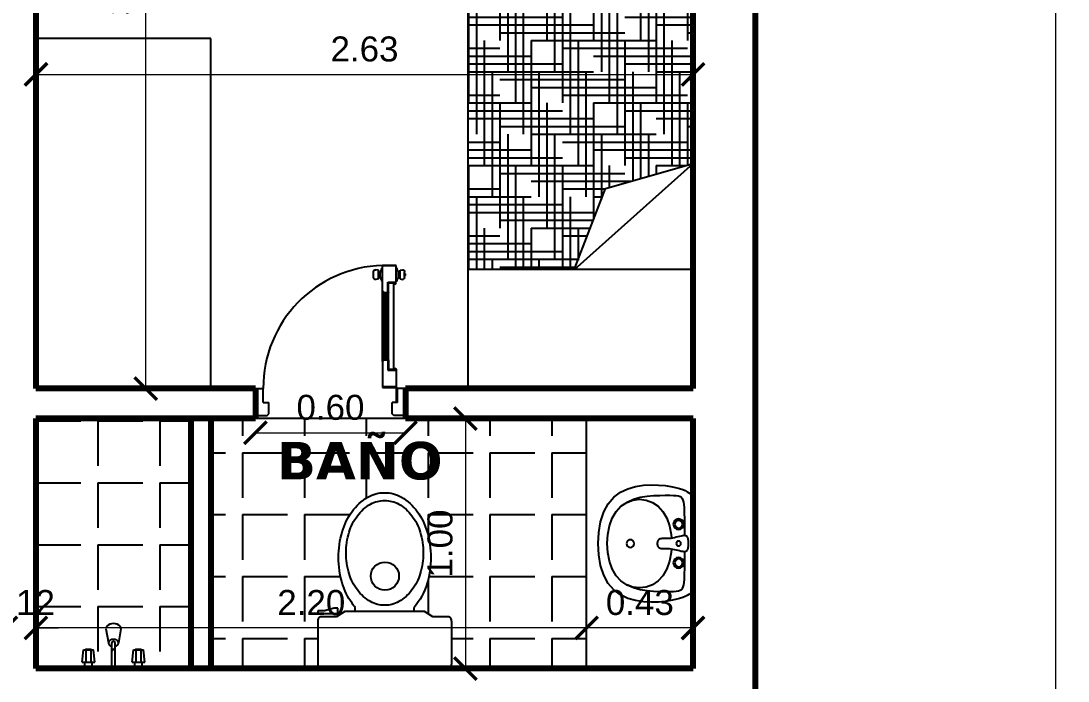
# Model space of a CAD drawing. Header units: inches. Extents: x 20.7 to 104.8, y 84.5 to 143.9.
# Drawn here: x 33.21 to 37.397, y 114.438 to 117.078 of the extents above; entities that cross this region are included whole.
import ezdxf

# ---------------------------------------------------------------- set-up
doc = ezdxf.new("R2010")
doc.units = ezdxf.units.IN
doc.header["$MEASUREMENT"] = 0
doc.linetypes.add('0', pattern=[0])
doc.linetypes.add('CONTINUA', pattern=[0])
for name, color, linetype in [('Auto', 6, 'Continuous'), ('Baño', 2, 'Continuous'), ('Cotas', 60, 'Continuous'), ('Mobiliario', 2, 'Continuous'), ('Puertas', 1, 'Continuous'), ('Texto', 98, 'Continuous'), ('Textura piso', 8, 'Continuous')]:
    doc.layers.add(name, color=color, linetype=linetype)
doc.layers.add('Paredes', color=5, linetype='Continuous', lineweight=80)
doc.styles.get("Standard").update_dxf_attribs({"font": 'arial.ttf'})
doc.dimstyles.new('Cotas', dxfattribs={"dimtxt": 0.1, "dimasz": 0.09, "dimexe": 0.2, "dimexo": 0.4, "dimgap": 0.05, "dimtad": 1, "dimzin": 0, "dimdsep": 46, "dimtxsty": 'Standard', "dimblk": 'ARCHTICK', "dimcen": 0.09, "dimse1": 1, "dimse2": 1, "dimclrd": 60, "dimclre": 256, "dimadec": 0, "dimazin": 0, "dimtfac": 1, "dimtix": 1, "dimtofl": 0, "dimtmove": 1, "dimatfit": 3, "dimfxl": 0, "dimtolj": 1, "dimtzin": 0, "dimlwd": 9, "dimarcsym": 0})

# ---------------------------------------------------------------- blocks, each defined once
blk = doc.blocks.new('puerta')
at = {"layer": 'Puertas'}
for p, q in [((146.9906, 39.0568), (146.9906, 38.9488)), ((146.9906, 39.0568), (147.0378, 39.0568)), ((146.9906, 39.0568), (146.9906, 38.9488)), ((146.9906, 39.0568), (147.0378, 39.0568)), ((147.0378, 39.0568), (147.0446, 39.05)), ((147.0378, 39.0568), (147.0446, 39.05)), ((147.0446, 39.05), (147.0446, 39.005)), ((147.0446, 39.05), (147.0446, 39.005)), ((147.5435, 39.0568), (147.5366, 39.05)), ((147.5435, 39.0568), (147.5366, 39.05)), ((147.5366, 39.05), (147.5366, 39.005)), ((147.5366, 39.05), (147.5366, 39.005)), ((147.5906, 39.0568), (147.5435, 39.0568)), ((147.5906, 39.0568), (147.5435, 39.0568)), ((147.5906, 39.0568), (147.5906, 38.9488)), ((147.5906, 39.0568), (147.5906, 38.9488)), ((147.022, 39.005), (147.022, 38.9488)), ((147.022, 39.005), (147.0446, 39.005)), ((147.022, 39.005), (147.022, 38.9488)), ((147.022, 39.005), (147.0446, 39.005)), ((147.0241, 39.0028), (147.0241, 38.9488)), ((147.0263, 39.0028), (147.0241, 39.0028)), ((147.0241, 39.0028), (147.0241, 38.9488)), ((147.0263, 39.0028), (147.0241, 39.0028)), ((147.0263, 39.0028), (147.0263, 38.9488)), ((147.0263, 39.0028), (147.0263, 38.9488)), ((147.5593, 39.005), (147.5366, 39.005)), ((147.5593, 39.005), (147.5366, 39.005)), ((147.5593, 39.005), (147.5593, 38.9488)), ((147.5593, 39.005), (147.5593, 38.9488)), ((146.9906, 38.9488), (147.022, 38.9488)), ((146.9906, 38.9488), (147.022, 38.9488)), ((147.0241, 38.9488), (147.0263, 38.9488)), ((147.0241, 38.9488), (147.0263, 38.9488)), ((147.0284, 38.9467), (147.0284, 38.9445)), ((147.0284, 38.9467), (147.0824, 38.9467)), ((147.0284, 38.9467), (147.0284, 38.9445)), ((147.0284, 38.9467), (147.0824, 38.9467)), ((147.0824, 38.9445), (147.0824, 38.9467)), ((147.0824, 38.9445), (147.0824, 38.9467)), ((147.5906, 38.9488), (147.5593, 38.9488)), ((147.5906, 38.9488), (147.5593, 38.9488)), ((147.0824, 38.9445), (147.0284, 38.9445)), ((147.0824, 38.9445), (147.0284, 38.9445)), ((147.0284, 38.8755), (147.0284, 38.9424)), ((147.0824, 38.9424), (147.0284, 38.9424)), ((147.0284, 38.9424), (147.0824, 38.9424)), ((147.0284, 38.8755), (147.0284, 38.9424)), ((147.0824, 38.9424), (147.0284, 38.9424)), ((147.0284, 38.9424), (147.0824, 38.9424)), ((147.0824, 38.8412), (147.0824, 38.9424)), ((147.0824, 38.8412), (147.0824, 38.9424)), ((147.0612, 38.8755), (147.0284, 38.8755)), ((147.0612, 38.8755), (147.0284, 38.8755)), ((147.0353, 38.8733), (147.0284, 38.8733)), ((147.0353, 38.8733), (147.0284, 38.8733)), ((147.0353, 38.8665), (147.0353, 38.8733)), ((147.0353, 38.8665), (147.0353, 38.8733)), ((147.0375, 38.8733), (147.0375, 38.5258)), ((147.0375, 38.8733), (147.0375, 38.5258)), ((147.0375, 38.8733), (147.0591, 38.8733)), ((147.0591, 38.8733), (147.0375, 38.8733)), ((147.0375, 38.8733), (147.0375, 38.5258)), ((147.0375, 38.8733), (147.0375, 38.5258)), ((147.0375, 38.8733), (147.0591, 38.8733)), ((147.0591, 38.8733), (147.0375, 38.8733)), ((147.0591, 38.8755), (147.0591, 38.5666)), ((147.0591, 38.8755), (147.0591, 38.5666)), ((147.0591, 38.8755), (147.0591, 38.5666)), ((147.0591, 38.8755), (147.0591, 38.5666)), ((147.0591, 38.8344), (147.0591, 38.8733)), ((147.0591, 38.8344), (147.0591, 38.8733)), ((147.0612, 38.8344), (147.0612, 38.8755)), ((147.0612, 38.8344), (147.0612, 38.8755)), ((147.0591, 38.8344), (147.0582, 38.8335)), ((147.0591, 38.8344), (147.0582, 38.8335)), ((147.0591, 38.8326), (147.0582, 38.8335)), ((147.0591, 38.8326), (147.0582, 38.8335)), ((147.0756, 38.8344), (147.0612, 38.8344)), ((147.0756, 38.8344), (147.0612, 38.8344)), ((147.0661, 38.8344), (147.0661, 38.5648)), ((147.0661, 38.8344), (147.0661, 38.5648)), ((147.0724, 38.8344), (147.0724, 38.5648)), ((147.0724, 38.8344), (147.0724, 38.5648)), ((147.0756, 38.8344), (147.0824, 38.8412)), ((147.0756, 38.8344), (147.0824, 38.8412)), ((147.0788, 38.8376), (147.0788, 38.5616)), ((147.0788, 38.8376), (147.0788, 38.5616)), ((147.0807, 38.8394), (147.0807, 38.5598)), ((147.0807, 38.8394), (147.0807, 38.5598)), ((147.0824, 38.8412), (147.0824, 38.558)), ((147.0824, 38.7957), (147.0824, 38.558)), ((147.0353, 38.5327), (147.0353, 38.5258)), ((147.0353, 38.5327), (147.0353, 38.5258)), ((147.0591, 38.5666), (147.0582, 38.5657)), ((147.0591, 38.5666), (147.0582, 38.5657)), ((147.0591, 38.5648), (147.0582, 38.5657)), ((147.0591, 38.5648), (147.0582, 38.5657)), ((147.0591, 38.5648), (147.0591, 38.5258)), ((147.0591, 38.5648), (147.0591, 38.5258)), ((147.0612, 38.5648), (147.0612, 38.5237)), ((147.0756, 38.5648), (147.0612, 38.5648)), ((147.0612, 38.5648), (147.0612, 38.5237)), ((147.0756, 38.5648), (147.0612, 38.5648)), ((147.0756, 38.5648), (147.0824, 38.558)), ((147.0756, 38.5648), (147.0824, 38.558)), ((147.0824, 38.558), (147.0824, 38.4568)), ((147.0824, 38.558), (147.0824, 38.4568)), ((146.9941, 38.4971), (146.9912, 38.4971)), ((146.9912, 38.4971), (146.9912, 38.4897)), ((146.9941, 38.4971), (146.9912, 38.4971)), ((146.9912, 38.4971), (146.9912, 38.4897)), ((146.9912, 38.4897), (146.9941, 38.4897)), ((146.9912, 38.4897), (146.9941, 38.4897)), ((146.9941, 38.5048), (146.9941, 38.482)), ((146.9941, 38.5048), (146.9941, 38.482)), ((146.9941, 38.4897), (146.9941, 38.4971)), ((146.9941, 38.4897), (146.9941, 38.4971)), ((147.0122, 38.5107), (147.0029, 38.513)), ((147.0122, 38.5107), (147.0029, 38.513)), ((147.0122, 38.5107), (147.0122, 38.4762)), ((147.0122, 38.5107), (147.0122, 38.4762)), ((147.0122, 38.5036), (147.0183, 38.5036)), ((147.0122, 38.5036), (147.0183, 38.5036)), ((147.0183, 38.5036), (147.0183, 38.4833)), ((147.0183, 38.5036), (147.0183, 38.4833)), ((147.0241, 38.5198), (147.0284, 38.5198)), ((147.0241, 38.5198), (147.0284, 38.5198)), ((147.0353, 38.5258), (147.0284, 38.5258)), ((147.0353, 38.5258), (147.0284, 38.5258)), ((147.0612, 38.5237), (147.0284, 38.5237)), ((147.0284, 38.5237), (147.0284, 38.4568)), ((147.0612, 38.5237), (147.0284, 38.5237)), ((147.0284, 38.5237), (147.0284, 38.4568)), ((147.0375, 38.5258), (147.0591, 38.5258)), ((147.0591, 38.5258), (147.0375, 38.5258)), ((147.0375, 38.5258), (147.0591, 38.5258)), ((147.0591, 38.5258), (147.0375, 38.5258)), ((147.0868, 38.5198), (147.0824, 38.5198)), ((147.0868, 38.5198), (147.0824, 38.5198)), ((147.0986, 38.5036), (147.0926, 38.5036)), ((147.0926, 38.5036), (147.0926, 38.4833)), ((147.0986, 38.5036), (147.0926, 38.5036)), ((147.0926, 38.5036), (147.0926, 38.4833)), ((147.0986, 38.5107), (147.1098, 38.513)), ((147.0986, 38.5107), (147.1098, 38.513)), ((147.0986, 38.5107), (147.0986, 38.4762)), ((147.0986, 38.5107), (147.0986, 38.4762)), ((147.1186, 38.5048), (147.1186, 38.482)), ((147.1186, 38.5048), (147.1186, 38.482)), ((147.0122, 38.4762), (147.0029, 38.4739)), ((147.0122, 38.4762), (147.0029, 38.4739)), ((147.0122, 38.4833), (147.0183, 38.4833)), ((147.0122, 38.4833), (147.0183, 38.4833)), ((147.0241, 38.4671), (147.0284, 38.4671)), ((147.0241, 38.4671), (147.0284, 38.4671)), ((147.0824, 38.4568), (147.0284, 38.4568)), ((147.0284, 38.4568), (147.0824, 38.4568)), ((147.0824, 38.4568), (147.0284, 38.4568)), ((147.0284, 38.4568), (147.0824, 38.4568)), ((147.0868, 38.4671), (147.0824, 38.4671)), ((147.0868, 38.4671), (147.0824, 38.4671)), ((147.0986, 38.4833), (147.0926, 38.4833)), ((147.0986, 38.4833), (147.0926, 38.4833)), ((147.0986, 38.4762), (147.1098, 38.4739)), ((147.0986, 38.4762), (147.1098, 38.4739))]:
    blk.add_line(p, q, dxfattribs=at)
blk.add_arc((147.0698, 38.9462), 0.4895, 271.4804, 0.3077, dxfattribs=at)
at = {"layer": 'Puertas', "extrusion": (0, 0, -1)}
for centre, major_axis, start_param, end_param in [((147.0263, 38.9467), (0.00153, 0.00153), -1.570796, 4.712389), ((147.0263, 38.9467), (0.00153, 0.00153), -1.570796, 4.712389), ((147.0353, 38.8733), (0.00485, 0.00485), 2.356194, 3.926991), ((147.0353, 38.8733), (0.00485, 0.00485), 2.356194, 3.926991), ((147.0353, 38.5258), (-0.00485, 0.00485), 5.497787, 7.068583), ((147.0353, 38.5258), (-0.00485, 0.00485), 5.497787, 7.068583), ((147.0023, 38.5048), (0.00575, 0.00575), 3.926991, 5.579394), ((147.0023, 38.5048), (0.00575, 0.00575), 3.926991, 5.579394), ((146.9984, 38.5198), (-0.0182, 0.0182), 2.357943, 3.03977), ((146.9984, 38.5198), (-0.0182, 0.0182), 2.357943, 3.03977), ((147.1125, 38.5198), (-0.0182, 0.0182), 4.814212, 5.496038), ((147.1125, 38.5198), (-0.0182, 0.0182), 4.814212, 5.496038), ((147.1105, 38.5048), (-0.00575, 0.00575), 0.703791, 2.356194), ((147.1105, 38.5048), (-0.00575, 0.00575), 0.703791, 2.356194), ((147.0023, 38.482), (-0.00575, 0.00575), 3.845384, 5.497787), ((147.0023, 38.482), (-0.00575, 0.00575), 3.845384, 5.497787), ((146.9984, 38.4671), (-0.0182, 0.0182), 1.672619, 2.354446), ((146.9984, 38.4671), (-0.0182, 0.0182), 1.672619, 2.354446), ((147.1125, 38.4671), (-0.0182, 0.0182), 5.499536, 6.181362), ((147.1125, 38.4671), (-0.0182, 0.0182), 5.499536, 6.181362), ((147.1105, 38.482), (-0.00575, 0.00575), 2.356194, 4.008598), ((147.1105, 38.482), (-0.00575, 0.00575), 2.356194, 4.008598)]:
    blk.add_ellipse(centre, major_axis=major_axis, ratio=1, start_param=start_param, end_param=end_param, dxfattribs=at)
blk = doc.blocks.new('Baño')
at = {"layer": 'Baño'}
for p, q in [((148.2421, 39.8916), (148.2421, 39.8314)), ((148.2599, 39.9049), (148.431, 39.9049)), ((148.4488, 39.3849), (148.4488, 39.8916)), ((148.2421, 39.8314), (148.2206, 39.7975)), ((148.2206, 39.7975), (148.2206, 39.479)), ((148.2206, 39.7559, 0.32), (148.2047, 39.7559, 0.32)), ((148.2206, 39.5206, 0.32), (148.2042, 39.5206, 0.32)), ((148.2076, 39.4505, 0.62), (148.2076, 39.4362, 0.62)), ((148.2287, 39.4505, 0.62), (148.2076, 39.4505, 0.62)), ((148.2206, 39.479), (148.2421, 39.445)), ((148.2287, 39.3705, 0.62), (148.2287, 39.4505, 0.62)), ((148.2076, 39.4362, 0.62), (148.2178, 39.397, 0.62)), ((148.2421, 39.445), (148.2421, 39.3849)), ((148.2178, 39.397, 0.62), (148.2178, 39.3705, 0.62)), ((148.2178, 39.3705, 0.62), (148.2287, 39.3705, 0.62)), ((148.2599, 39.3715), (148.431, 39.3715))]:
    blk.add_line(p, q, dxfattribs=at)
for points in [[(147.7454, 39.6382, -0.132415), (147.7635, 39.7054, -0.106686), (147.8213, 39.7688, -0.083213), (147.9019, 39.8081, -0.071868), (148.0046, 39.8229, -0.071868), (148.1072, 39.8081, -0.102933), (148.2047, 39.7559, -0.106686)], [(148.2042, 39.5206, -0.025691), (148.1879, 39.5076, -0.083213), (148.1072, 39.4684, -0.071868), (148.0046, 39.4535, -0.071868), (147.9019, 39.4684, -0.083213), (147.8213, 39.5076, -0.106686), (147.7635, 39.5711, -0.132415), (147.7454, 39.6382, -0.132415)]]:
    blk.add_lwpolyline(points, format="xyb", dxfattribs=at)
blk.add_lwpolyline([(147.9861, 39.7928, -0.074259), (148.0689, 39.7804, -0.084949), (148.1343, 39.7475, -0.106298), (148.1809, 39.6948, -0.128632), (148.1957, 39.6382, -0.128632), (148.1809, 39.5817, -0.106298), (148.1343, 39.529, -0.084949), (148.0689, 39.496, -0.074259), (147.9861, 39.4837, -0.074259), (147.9034, 39.496, -0.084949), (147.838, 39.529, -0.106298), (147.7914, 39.5817, -0.128632), (147.7766, 39.6382, -0.128632), (147.7914, 39.6948, -0.106298), (147.838, 39.7475, -0.084949), (147.9034, 39.7804, -0.074259)], format="xyb", close=True, dxfattribs=at)
blk.add_circle((148.0791, 39.6393), 0.0562, dxfattribs=at)
for centre, start, end in [((148.2553, 39.8925), 69.6901, 184.0497), ((148.4356, 39.8925), 355.9503, 110.3099), ((148.2553, 39.3839), 175.9503, 290.3099), ((148.4356, 39.3839), 249.6901, 4.0497)]:
    blk.add_arc(centre, 0.0132, start, end, dxfattribs=at)
blk = doc.blocks.new('lavacaras')
at = {"layer": 'Baño', "linetype": '0'}
for p, q in [((152.2068, 38.1192), (152.1637, 38.0962)), ((152.2573, 38.1356), (152.2068, 38.1192)), ((152.3126, 38.1454), (152.2573, 38.1356)), ((152.3703, 38.1487), (152.3126, 38.1454)), ((152.428, 38.1454), (152.3703, 38.1487)), ((152.4833, 38.1356), (152.428, 38.1454)), ((152.5338, 38.1192), (152.4833, 38.1356)), ((152.577, 38.0962), (152.5338, 38.1192)), ((152.1296, 38.0669), (152.1041, 38.0325)), ((152.1637, 38.0962), (152.1296, 38.0669)), ((152.2037, 38.0546), (152.1761, 38.0288)), ((152.2037, 38.0554), (152.1763, 38.03)), ((152.2385, 38.0753), (152.2037, 38.0554)), ((152.2385, 38.0748), (152.2037, 38.0546)), ((152.2792, 38.0896), (152.2385, 38.0753)), ((152.2792, 38.0892), (152.2385, 38.0748)), ((152.3238, 38.0982), (152.2792, 38.0896)), ((152.3238, 38.0979), (152.2792, 38.0892)), ((152.3703, 38.101), (152.3238, 38.0982)), ((152.3703, 38.1008), (152.3238, 38.0979)), ((152.4169, 38.0982), (152.3703, 38.101)), ((152.4169, 38.0979), (152.3703, 38.1008)), ((152.4615, 38.0896), (152.4169, 38.0982)), ((152.4615, 38.0892), (152.4169, 38.0979)), ((152.5022, 38.0753), (152.4615, 38.0896)), ((152.5022, 38.0748), (152.4615, 38.0892)), ((152.537, 38.0554), (152.5022, 38.0753)), ((152.537, 38.0546), (152.5022, 38.0748)), ((152.5643, 38.03), (152.537, 38.0554)), ((152.5645, 38.0288), (152.537, 38.0546)), ((152.6111, 38.0669), (152.577, 38.0962)), ((152.6366, 38.0325), (152.6111, 38.0669)), ((152.0861, 37.9945), (152.0745, 37.9543)), ((152.1041, 38.0325), (152.0861, 37.9945)), ((152.1555, 37.9985), (152.1407, 37.9653)), ((152.1568, 38.0003), (152.1451, 37.9677)), ((152.1761, 38.0288), (152.1555, 37.9985)), ((152.1763, 38.03), (152.1568, 38.0003)), ((152.5839, 38.0003), (152.5643, 38.03)), ((152.5852, 37.9985), (152.5645, 38.0288)), ((152.5956, 37.9677), (152.5839, 38.0003)), ((152.6, 37.9653), (152.5852, 37.9985)), ((152.6546, 37.9945), (152.6366, 38.0325)), ((152.6662, 37.9543), (152.6546, 37.9945)), ((152.0745, 37.9543), (152.0682, 37.9135)), ((152.1407, 37.9653), (152.1307, 37.9303)), ((152.1451, 37.9677), (152.1412, 37.9337)), ((152.5995, 37.9337), (152.5956, 37.9677)), ((152.6099, 37.9303), (152.6, 37.9653)), ((152.6724, 37.9135), (152.6662, 37.9543)), ((152.0682, 37.9135), (152.0662, 37.8733)), ((152.1247, 37.8949), (152.1216, 37.8606)), ((152.1307, 37.9303), (152.1247, 37.8949)), ((152.1412, 37.9337), (152.1451, 37.8997)), ((152.1451, 37.8997), (152.1568, 37.8672)), ((152.5839, 37.8672), (152.5956, 37.8997)), ((152.5956, 37.8997), (152.5995, 37.9337)), ((152.6159, 37.8949), (152.6099, 37.9303)), ((152.619, 37.8606), (152.6159, 37.8949)), ((152.6745, 37.8733), (152.6724, 37.9135)), ((152.0662, 37.8733), (152.0672, 37.8354)), ((152.0672, 37.8354), (152.0703, 37.8012)), ((152.1216, 37.8606), (152.1205, 37.8286)), ((152.1568, 37.8672), (152.1763, 37.8375)), ((152.1763, 37.8375), (152.2037, 37.8121)), ((152.3462, 37.8262), (152.3477, 37.8302)), ((152.3477, 37.8302), (152.3499, 37.8336)), ((152.3499, 37.8336), (152.3525, 37.8364)), ((152.3525, 37.8364), (152.3556, 37.8385)), ((152.3556, 37.8385), (152.359, 37.8401)), ((152.359, 37.8401), (152.3626, 37.8412)), ((152.3626, 37.8412), (152.3664, 37.8418)), ((152.3664, 37.8418), (152.3703, 37.8421)), ((152.3703, 37.8421), (152.3742, 37.8418)), ((152.3742, 37.8418), (152.378, 37.8412)), ((152.378, 37.8412), (152.3817, 37.8401)), ((152.3817, 37.8401), (152.3851, 37.8385)), ((152.3851, 37.8385), (152.3881, 37.8364)), ((152.3881, 37.8364), (152.3908, 37.8336)), ((152.3908, 37.8336), (152.3929, 37.8302)), ((152.3929, 37.8302), (152.3945, 37.8262)), ((152.537, 37.8121), (152.5643, 37.8375)), ((152.5643, 37.8375), (152.5839, 37.8672)), ((152.6202, 37.8286), (152.619, 37.8606)), ((152.6703, 37.8012), (152.6734, 37.8354)), ((152.6734, 37.8354), (152.6745, 37.8733)), ((152.0703, 37.8012), (152.0745, 37.7718)), ((152.1205, 37.8286), (152.1203, 37.8004)), ((152.1203, 37.8004), (152.1204, 37.7769)), ((152.1204, 37.7769), (152.1207, 37.7579)), ((152.2037, 37.8121), (152.2385, 37.7921)), ((152.2385, 37.7921), (152.2792, 37.7778)), ((152.2792, 37.7778), (152.3238, 37.7693)), ((152.3434, 37.7716), (152.3443, 37.7803)), ((152.3443, 37.7803), (152.3447, 37.7885)), ((152.3447, 37.8101), (152.3448, 37.8161)), ((152.3447, 37.8035), (152.3447, 37.8101)), ((152.3448, 37.7963), (152.3447, 37.8035)), ((152.3447, 37.7885), (152.3448, 37.7963)), ((152.3448, 37.8161), (152.3452, 37.8215)), ((152.3452, 37.8215), (152.3462, 37.8262)), ((152.3945, 37.8262), (152.3954, 37.8215)), ((152.3954, 37.8215), (152.3959, 37.8161)), ((152.3959, 37.8035), (152.3958, 37.7963)), ((152.3958, 37.7963), (152.3959, 37.7885)), ((152.3959, 37.8161), (152.396, 37.8101)), ((152.396, 37.8101), (152.3959, 37.8035)), ((152.3959, 37.7885), (152.3963, 37.7803)), ((152.3963, 37.7803), (152.3972, 37.7716)), ((152.4169, 37.7693), (152.4615, 37.7778)), ((152.4615, 37.7778), (152.5022, 37.7921)), ((152.5022, 37.7921), (152.537, 37.8121)), ((152.6199, 37.7579), (152.6203, 37.7769)), ((152.6203, 37.8004), (152.6202, 37.8286)), ((152.6203, 37.7769), (152.6203, 37.8004)), ((152.6661, 37.7718), (152.6703, 37.8012)), ((152.0745, 37.7718), (152.0794, 37.7472)), ((152.0794, 37.7472), (152.0848, 37.7267)), ((152.0848, 37.7267), (152.0904, 37.71)), ((152.1207, 37.7579), (152.1216, 37.743)), ((152.1216, 37.743), (152.1234, 37.7314)), ((152.1234, 37.7314), (152.1264, 37.7228)), ((152.1264, 37.7228), (152.1309, 37.7165)), ((152.3238, 37.7693), (152.3429, 37.7681)), ((152.3316, 37.7175), (152.3334, 37.7258)), ((152.3334, 37.7258), (152.3356, 37.7347)), ((152.3356, 37.7347), (152.3379, 37.7439)), ((152.3379, 37.7439), (152.3401, 37.7532)), ((152.3401, 37.7532), (152.342, 37.7625)), ((152.342, 37.7625), (152.3434, 37.7716)), ((152.3972, 37.7716), (152.3987, 37.7625)), ((152.3978, 37.7681), (152.4169, 37.7693)), ((152.3987, 37.7625), (152.4006, 37.7532)), ((152.4006, 37.7532), (152.4028, 37.7439)), ((152.4028, 37.7439), (152.405, 37.7347)), ((152.405, 37.7347), (152.4072, 37.7258)), ((152.4072, 37.7258), (152.4091, 37.7175)), ((152.6098, 37.7165), (152.6142, 37.7228)), ((152.6142, 37.7228), (152.6172, 37.7314)), ((152.6172, 37.7314), (152.619, 37.743)), ((152.619, 37.743), (152.6199, 37.7579)), ((152.6502, 37.71), (152.6559, 37.7267)), ((152.6559, 37.7267), (152.6612, 37.7472)), ((152.6612, 37.7472), (152.6661, 37.7718)), ((152.0904, 37.71), (152.0961, 37.6965)), ((152.0961, 37.6965), (152.1016, 37.6859)), ((152.1016, 37.6859), (152.1067, 37.6776)), ((152.1067, 37.6776), (152.1112, 37.6712)), ((152.1112, 37.6712), (152.1148, 37.6663)), ((152.1309, 37.7165), (152.1371, 37.712)), ((152.1371, 37.712), (152.1453, 37.7087)), ((152.1453, 37.7087), (152.1558, 37.7062)), ((152.1558, 37.7062), (152.1685, 37.7044)), ((152.1685, 37.7044), (152.1831, 37.703)), ((152.1831, 37.703), (152.1995, 37.7022)), ((152.1995, 37.7022), (152.2174, 37.7016)), ((152.2174, 37.7016), (152.2367, 37.7013)), ((152.2367, 37.7013), (152.2572, 37.7012)), ((152.2572, 37.7012), (152.2787, 37.7012)), ((152.2787, 37.7012), (152.3009, 37.7012)), ((152.3009, 37.7012), (152.3237, 37.7012)), ((152.3237, 37.7012), (152.3295, 37.7012)), ((152.3295, 37.7033), (152.3302, 37.7099)), ((152.3296, 37.6978), (152.3295, 37.7033)), ((152.3305, 37.6932), (152.3296, 37.6978)), ((152.3302, 37.7099), (152.3316, 37.7175)), ((152.3322, 37.6896), (152.3305, 37.6932)), ((152.3345, 37.6867), (152.3322, 37.6896)), ((152.3374, 37.6846), (152.3345, 37.6867)), ((152.341, 37.6829), (152.3374, 37.6846)), ((152.345, 37.6817), (152.341, 37.6829)), ((152.3495, 37.6808), (152.345, 37.6817)), ((152.3544, 37.6801), (152.3495, 37.6808)), ((152.3595, 37.6796), (152.3544, 37.6801)), ((152.3649, 37.6793), (152.3595, 37.6796)), ((152.3703, 37.6792), (152.3649, 37.6793)), ((152.3758, 37.6793), (152.3703, 37.6792)), ((152.3811, 37.6796), (152.3758, 37.6793)), ((152.3863, 37.6801), (152.3811, 37.6796)), ((152.3912, 37.6808), (152.3863, 37.6801)), ((152.3956, 37.6817), (152.3912, 37.6808)), ((152.3997, 37.6829), (152.3956, 37.6817)), ((152.4032, 37.6846), (152.3997, 37.6829)), ((152.4062, 37.6867), (152.4032, 37.6846)), ((152.4085, 37.6896), (152.4062, 37.6867)), ((152.4101, 37.6932), (152.4085, 37.6896)), ((152.4091, 37.7175), (152.4104, 37.7099)), ((152.411, 37.6978), (152.4101, 37.6932)), ((152.4104, 37.7099), (152.4112, 37.7033)), ((152.4112, 37.7033), (152.411, 37.6978)), ((152.4111, 37.7012), (152.4169, 37.7012)), ((152.4169, 37.7012), (152.4398, 37.7012)), ((152.4398, 37.7012), (152.462, 37.7012)), ((152.462, 37.7012), (152.4834, 37.7012)), ((152.4834, 37.7012), (152.5039, 37.7013)), ((152.5039, 37.7013), (152.5232, 37.7016)), ((152.5232, 37.7016), (152.5412, 37.7022)), ((152.5412, 37.7022), (152.5575, 37.703)), ((152.5575, 37.703), (152.5721, 37.7044)), ((152.5721, 37.7044), (152.5848, 37.7062)), ((152.5848, 37.7062), (152.5953, 37.7087)), ((152.5953, 37.7087), (152.6036, 37.712)), ((152.6036, 37.712), (152.6098, 37.7165)), ((152.6258, 37.6663), (152.6295, 37.6712)), ((152.6295, 37.6712), (152.6339, 37.6776)), ((152.6339, 37.6776), (152.639, 37.6859)), ((152.639, 37.6859), (152.6445, 37.6965)), ((152.6445, 37.6965), (152.6502, 37.71)), ((152.1148, 37.6663), (152.1181, 37.6625)), ((152.1181, 37.6625), (152.1212, 37.6599)), ((152.1212, 37.6599), (152.1246, 37.6581)), ((152.1246, 37.6581), (152.1287, 37.657)), ((152.1287, 37.657), (152.1338, 37.6565)), ((152.1303, 37.6562), (152.6103, 37.6562)), ((152.1338, 37.6565), (152.1403, 37.6562)), ((152.1403, 37.6562), (152.1487, 37.6562)), ((152.1487, 37.6562), (152.1591, 37.6562)), ((152.1591, 37.6562), (152.1716, 37.6562)), ((152.1716, 37.6562), (152.1859, 37.6562)), ((152.1859, 37.6562), (152.2019, 37.6562)), ((152.2019, 37.6562), (152.2194, 37.6562)), ((152.2194, 37.6562), (152.2383, 37.6562)), ((152.2383, 37.6562), (152.2584, 37.6562)), ((152.2584, 37.6562), (152.2795, 37.6562)), ((152.2795, 37.6562), (152.3014, 37.6562)), ((152.3014, 37.6562), (152.324, 37.6562)), ((152.324, 37.6562), (152.3471, 37.6562)), ((152.3471, 37.6562), (152.3703, 37.6562)), ((152.3703, 37.6562), (152.3936, 37.6562)), ((152.3936, 37.6562), (152.4166, 37.6562)), ((152.4166, 37.6562), (152.4392, 37.6562)), ((152.4392, 37.6562), (152.4612, 37.6562)), ((152.4612, 37.6562), (152.4823, 37.6562)), ((152.4823, 37.6562), (152.5023, 37.6562)), ((152.5023, 37.6562), (152.5212, 37.6562)), ((152.5212, 37.6562), (152.5388, 37.6562)), ((152.5388, 37.6562), (152.5548, 37.6562)), ((152.5548, 37.6562), (152.5691, 37.6562)), ((152.5691, 37.6562), (152.5815, 37.6562)), ((152.5815, 37.6562), (152.592, 37.6562)), ((152.592, 37.6562), (152.6003, 37.6562)), ((152.6003, 37.6562), (152.6069, 37.6565)), ((152.6069, 37.6565), (152.612, 37.657)), ((152.612, 37.657), (152.616, 37.6581)), ((152.616, 37.6581), (152.6195, 37.6599)), ((152.6195, 37.6599), (152.6226, 37.6625)), ((152.6226, 37.6625), (152.6258, 37.6663))]:
    blk.add_line(p, q, dxfattribs=at)
for centre, radius in [((152.3703, 37.9812), 0.02), ((152.2703, 37.7312), 0.0275), ((152.2703, 37.7312), 0.02), ((152.3703, 37.7312), 0.0125), ((152.4703, 37.7312), 0.0275), ((152.4703, 37.7312), 0.02)]:
    blk.add_circle(centre, radius, dxfattribs=at)
blk = doc.blocks.new('ducha')
at = {"layer": 'Baño'}
for p, q in [((158.9639, 34.0531), (158.9139, 34.0531)), ((158.9139, 34.0531), (158.9189, 34.0031)), ((158.9239, 34.0731), (158.9239, 34.0531)), ((158.9289, 34.0031), (158.9289, 34.0531)), ((158.9489, 34.0031), (158.9489, 34.0531)), ((158.9539, 34.0731), (158.9539, 34.0531)), ((158.9639, 34.0531), (158.9589, 34.0031)), ((159.0324, 34.0681), (159.0324, 33.9757)), ((159.0454, 34.0681), (159.0454, 33.9757)), ((159.1639, 34.0531), (159.1139, 34.0531)), ((159.1139, 34.0531), (159.1189, 34.0031)), ((159.1239, 34.0731), (159.1239, 34.0531)), ((159.1289, 34.0031), (159.1289, 34.0531)), ((159.1489, 34.0031), (159.1489, 34.0531)), ((159.1539, 34.0731), (159.1539, 34.0531)), ((159.1639, 34.0531), (159.1589, 34.0031)), ((158.9589, 34.0031), (158.9189, 34.0031)), ((159.0089, 33.9196), (159.0189, 33.9757)), ((159.0689, 33.9196), (159.0589, 33.9757)), ((159.1589, 34.0031), (159.1189, 34.0031))]:
    blk.add_line(p, q, dxfattribs=at)
for points in [[(158.9689, 34.0781), (158.9689, 34.0731), (158.9089, 34.0731), (158.9089, 34.0781)], [(159.0639, 34.0781), (159.0639, 34.0731), (159.0139, 34.0731), (159.0139, 34.0781)], [(159.0639, 34.0731), (159.0454, 34.0681), (159.0324, 34.0681), (159.0139, 34.0731)], [(159.1688, 34.0781), (159.1688, 34.0731), (159.1089, 34.0731), (159.1089, 34.0781)], [(158.9489, 34.0031), (158.9489, 34.0006), (158.9289, 34.0006), (158.9289, 34.0031)], [(159.1489, 34.0031), (159.1489, 34.0006), (159.1289, 34.0006), (159.1289, 34.0031)]]:
    blk.add_lwpolyline(points, close=True, dxfattribs=at)
for centre in [(159.0389, 34.0072), (159.0389, 33.9757)]:
    blk.add_arc(centre, 0.0065, 180, 0, dxfattribs=at)
for centre, major_axis, ratio, start_param, end_param in [((159.0389, 33.9757), (-0.02, 0), 0.707206, -1.239757, 4.38135), ((159.0389, 33.9196), (-0.03, 0.0001), 0.720787, 0.005196, 3.146789)]:
    blk.add_ellipse(centre, major_axis=major_axis, ratio=ratio, start_param=start_param, end_param=end_param, dxfattribs=at)
blk = doc.blocks.new('Cama3')
at = {"layer": 'Mobiliario'}
h = blk.add_hatch(dxfattribs=at)
h.set_pattern_fill('HOUND', color=256, scale=0.5, style=0)
h.paths.add_polyline_path([(54.6773, 35.8197), (54.6773, 34.9197), (56.1502, 34.9197), (56.1502, 35.3455), (55.8273, 35.4697), (55.7273, 35.8197)])
at = {"layer": 'Mobiliario', "ltscale": 0.5}
for p, q in [((54.6773, 34.9197), (54.6773, 35.8197)), ((54.6773, 35.8197), (56.6273, 35.8197)), ((56.1502, 34.9195), (56.1502, 35.8197)), ((56.6273, 35.8197), (56.6273, 34.9197)), ((56.6273, 34.9197), (54.6773, 34.9197))]:
    blk.add_line(p, q, dxfattribs=at)
blk = doc.blocks.new('_ArchTick')
at = {"color": 0, "linetype": 'ByBlock', "const_width": 0.15}
blk.add_lwpolyline([(-0.5, -0.5), (0.5, 0.5)], dxfattribs=at)
blk = doc.blocks.new('*D252')
at = {"layer": 'Cotas', "color": 60, "linetype": 'CONTINUA', "lineweight": 9, "transparency": 16777216}
blk.add_line((37.3477, 138.9711), (37.3477, 108.9211), dxfattribs=at)
at = {"layer": 'Defpoints', "color": 0, "transparency": 16777216}
for p in [(37.3477, 138.9711), (37.3477, 108.9211), (37.3477, 108.9211)]:
    blk.add_point(p, dxfattribs=at)
at = {"layer": 'Cotas', "color": 60, "lineweight": 9, "transparency": 16777216, "xscale": 0.09, "yscale": 0.09, "zscale": 0.09}
for p, rotation in [((37.3477, 138.9711), 90), ((37.3477, 108.9211), 270)]:
    blk.add_blockref('_ArchTick', p, dxfattribs=dict(at, rotation=rotation))
at = {"layer": 'Cotas', "color": 0, "transparency": 16777216, "insert": (37.2466, 123.9461), "char_height": 0.1, "attachment_point": 5, "rotation": 90}
blk.add_mtext('\\A1;30.05', dxfattribs=at)
blk = doc.blocks.new('*D260')
at = {"layer": 'Cotas', "color": 60, "linetype": 'CONTINUA', "lineweight": 9, "transparency": 16777216}
blk.add_line((33.2697, 116.8643), (35.8977, 116.8643), dxfattribs=at)
at = {"layer": 'Defpoints', "color": 0, "transparency": 16777216}
for p in [(33.2697, 116.8643), (35.8977, 116.8643), (35.8977, 116.8643)]:
    blk.add_point(p, dxfattribs=at)
at = {"layer": 'Cotas', "color": 60, "lineweight": 9, "transparency": 16777216, "xscale": 0.09, "yscale": 0.09, "zscale": 0.09, "rotation": 180}
blk.add_blockref('_ArchTick', (33.2697, 116.8643), dxfattribs=at)
at = {"layer": 'Cotas', "color": 60, "lineweight": 9, "transparency": 16777216, "xscale": 0.09, "yscale": 0.09, "zscale": 0.09}
blk.add_blockref('_ArchTick', (35.8977, 116.8643), dxfattribs=at)
at = {"layer": 'Cotas', "color": 0, "transparency": 16777216, "insert": (34.5837, 116.9654), "char_height": 0.1, "attachment_point": 5}
blk.add_mtext('\\A1;2.63', dxfattribs=at)
blk = doc.blocks.new('*D380')
at = {"layer": 'Cotas', "color": 60, "linetype": 'CONTINUA', "lineweight": 9, "transparency": 16777216}
blk.add_line((33.7087, 115.6084), (33.7087, 118.8655), dxfattribs=at)
at = {"layer": 'Defpoints', "color": 0, "transparency": 16777216}
for p in [(33.7087, 118.8655), (33.7087, 118.8655), (33.7087, 115.6084)]:
    blk.add_point(p, dxfattribs=at)
at = {"layer": 'Cotas', "color": 60, "lineweight": 9, "transparency": 16777216, "xscale": 0.09, "yscale": 0.09, "zscale": 0.09}
for p, rotation in [((33.7087, 118.8655), 90), ((33.7087, 115.6084), 270)]:
    blk.add_blockref('_ArchTick', p, dxfattribs=dict(at, rotation=rotation))
at = {"layer": 'Cotas', "color": 0, "transparency": 16777216, "insert": (33.6076, 117.2369), "char_height": 0.1, "attachment_point": 5, "rotation": 90}
blk.add_mtext('\\A1;3.26', dxfattribs=at)
blk = doc.blocks.new('*D267')
at = {"layer": 'Cotas', "color": 60, "linetype": 'CONTINUA', "lineweight": 9, "transparency": 16777216}
blk.add_line((34.1476, 115.4314), (34.7476, 115.4314), dxfattribs=at)
at = {"layer": 'Defpoints', "color": 0, "transparency": 16777216}
for p in [(34.1476, 115.4314), (34.7476, 115.4314), (34.7476, 115.4314)]:
    blk.add_point(p, dxfattribs=at)
at = {"layer": 'Cotas', "color": 60, "lineweight": 9, "transparency": 16777216, "xscale": 0.09, "yscale": 0.09, "zscale": 0.09, "rotation": 180}
blk.add_blockref('_ArchTick', (34.1476, 115.4314), dxfattribs=at)
at = {"layer": 'Cotas', "color": 60, "lineweight": 9, "transparency": 16777216, "xscale": 0.09, "yscale": 0.09, "zscale": 0.09}
blk.add_blockref('_ArchTick', (34.7476, 115.4314), dxfattribs=at)
at = {"layer": 'Cotas', "color": 0, "transparency": 16777216, "insert": (34.4476, 115.5324), "char_height": 0.1, "attachment_point": 5}
blk.add_mtext('\\A1;0.60', dxfattribs=at)
blk = doc.blocks.new('*D268')
at = {"layer": 'Cotas', "color": 60, "linetype": 'CONTINUA', "lineweight": 9, "transparency": 16777216}
blk.add_line((34.9872, 115.4884), (34.9872, 114.4884), dxfattribs=at)
at = {"layer": 'Defpoints', "color": 0, "transparency": 16777216}
for p in [(34.9872, 115.4884), (34.9872, 114.4884), (34.9872, 114.4884)]:
    blk.add_point(p, dxfattribs=at)
at = {"layer": 'Cotas', "color": 60, "lineweight": 9, "transparency": 16777216, "xscale": 0.09, "yscale": 0.09, "zscale": 0.09}
for p, rotation in [((34.9872, 115.4884), 90), ((34.9872, 114.4884), 270)]:
    blk.add_blockref('_ArchTick', p, dxfattribs=dict(at, rotation=rotation))
at = {"layer": 'Cotas', "color": 0, "transparency": 16777216, "insert": (34.8862, 114.9884), "char_height": 0.1, "attachment_point": 5, "rotation": 90}
blk.add_mtext('\\A1;1.00', dxfattribs=at)
blk = doc.blocks.new('*D388')
at = {"layer": 'Cotas', "color": 60, "linetype": 'CONTINUA', "lineweight": 9, "transparency": 16777216}
blk.add_line((35.8977, 114.6509), (35.4721, 114.6509), dxfattribs=at)
at = {"layer": 'Defpoints', "color": 0, "transparency": 16777216}
for p in [(35.4721, 114.6509), (35.4721, 114.6509), (35.8977, 114.6509)]:
    blk.add_point(p, dxfattribs=at)
at = {"layer": 'Cotas', "color": 60, "lineweight": 9, "transparency": 16777216, "xscale": 0.09, "yscale": 0.09, "zscale": 0.09, "rotation": 180}
blk.add_blockref('_ArchTick', (35.4721, 114.6509), dxfattribs=at)
at = {"layer": 'Cotas', "color": 60, "lineweight": 9, "transparency": 16777216, "xscale": 0.09, "yscale": 0.09, "zscale": 0.09}
blk.add_blockref('_ArchTick', (35.8977, 114.6509), dxfattribs=at)
at = {"layer": 'Cotas', "color": 0, "transparency": 16777216, "insert": (35.6849, 114.752), "char_height": 0.1, "attachment_point": 5}
blk.add_mtext('\\A1;0.43', dxfattribs=at)
blk = doc.blocks.new('*D389')
at = {"layer": 'Cotas', "color": 60, "linetype": 'CONTINUA', "lineweight": 9, "transparency": 16777216}
blk.add_line((35.4721, 114.6509), (33.2697, 114.6509), dxfattribs=at)
at = {"layer": 'Defpoints', "color": 0, "transparency": 16777216}
for p in [(33.2697, 114.6509), (33.2697, 114.6509), (35.4721, 114.6509)]:
    blk.add_point(p, dxfattribs=at)
at = {"layer": 'Cotas', "color": 60, "lineweight": 9, "transparency": 16777216, "xscale": 0.09, "yscale": 0.09, "zscale": 0.09, "rotation": 180}
blk.add_blockref('_ArchTick', (33.2697, 114.6509), dxfattribs=at)
at = {"layer": 'Cotas', "color": 60, "lineweight": 9, "transparency": 16777216, "xscale": 0.09, "yscale": 0.09, "zscale": 0.09}
blk.add_blockref('_ArchTick', (35.4721, 114.6509), dxfattribs=at)
at = {"layer": 'Cotas', "color": 0, "transparency": 16777216, "insert": (34.3709, 114.7519), "char_height": 0.1, "attachment_point": 5}
blk.add_mtext('\\A1;2.20', dxfattribs=at)
blk = doc.blocks.new('*D273')
at = {"layer": 'Cotas', "color": 60, "linetype": 'CONTINUA', "lineweight": 9, "transparency": 16777216}
for p, q in [((33.1497, 114.6509), (33.0597, 114.6509)), ((33.2697, 114.6509), (33.3597, 114.6509))]:
    blk.add_line(p, q, dxfattribs=at)
at = {"layer": 'Defpoints', "color": 0, "transparency": 16777216}
for p in [(33.1497, 114.6509), (33.2697, 114.6509), (33.2697, 114.6509)]:
    blk.add_point(p, dxfattribs=at)
at = {"layer": 'Cotas', "color": 60, "lineweight": 9, "transparency": 16777216, "xscale": 0.09, "yscale": 0.09, "zscale": 0.09}
blk.add_blockref('_ArchTick', (33.1497, 114.6509), dxfattribs=at)
at = {"layer": 'Cotas', "color": 60, "lineweight": 9, "transparency": 16777216, "xscale": 0.09, "yscale": 0.09, "zscale": 0.09, "rotation": 180}
blk.add_blockref('_ArchTick', (33.2697, 114.6509), dxfattribs=at)
at = {"layer": 'Cotas', "color": 0, "transparency": 16777216, "insert": (33.2097, 114.7519), "char_height": 0.1, "attachment_point": 5}
blk.add_mtext('\\A1;0.12', dxfattribs=at)

msp = doc.modelspace()

# ---------------------------------------------------------------- hatches: boundary and pattern name
at = {"layer": 'Textura piso'}
h = msp.add_hatch(dxfattribs=at)
h.set_pattern_fill('ANGLE', color=256, scale=0.9, angle=-90, style=0)
h.set_pattern_definition([(270, (33.26968, 114.48837), (0.2475, -5e-17), [0.18, -0.0675]), (360, (33.26968, 114.48837), (6e-17, 0.2475), [0.18, -0.0675])])
edge = h.paths.add_edge_path()
edge.add_line((33.6497, 114.4884), (33.6497, 114.4934))
edge.add_line((33.6497, 114.4934), (33.6647, 114.4934))
edge.add_line((33.6647, 114.4934), (33.6647, 114.5134))
edge.add_line((33.6647, 114.5134), (33.6547, 114.5134))
edge.add_line((33.6547, 114.5134), (33.6597, 114.5634))
edge.add_line((33.6597, 114.5634), (33.6697, 114.5634))
edge.add_line((33.6697, 114.5634), (33.6697, 114.5659))
edge.add_line((33.6697, 114.5659), (33.6897, 114.5659))
edge.add_line((33.6897, 114.5659), (33.6897, 114.5634))
edge.add_line((33.6897, 114.5634), (33.6997, 114.5634))
edge.add_line((33.6997, 114.5634), (33.7047, 114.5134))
edge.add_line((33.7047, 114.5134), (33.6947, 114.5134))
edge.add_line((33.6947, 114.5134), (33.6947, 114.4934))
edge.add_line((33.6947, 114.4934), (33.7097, 114.4934))
edge.add_line((33.7097, 114.4934), (33.7097, 114.4884))
edge.add_line((33.7097, 114.4884), (33.8897, 114.4884))
edge.add_line((33.8897, 114.4884), (33.8897, 115.4884))
edge.add_line((33.8897, 115.4884), (33.2697, 115.4884))
edge.add_line((33.2697, 115.4884), (33.2697, 114.4884))
edge.add_line((33.2697, 114.4884), (33.4497, 114.4884))
edge.add_line((33.4497, 114.4884), (33.4497, 114.4934))
edge.add_line((33.4497, 114.4934), (33.4647, 114.4934))
edge.add_line((33.4647, 114.4934), (33.4647, 114.5134))
edge.add_line((33.4647, 114.5134), (33.4547, 114.5134))
edge.add_line((33.4547, 114.5134), (33.4597, 114.5634))
edge.add_line((33.4597, 114.5634), (33.4697, 114.5634))
edge.add_line((33.4697, 114.5634), (33.4697, 114.5659))
edge.add_line((33.4697, 114.5659), (33.4897, 114.5659))
edge.add_line((33.4897, 114.5659), (33.4897, 114.5634))
edge.add_line((33.4897, 114.5634), (33.4997, 114.5634))
edge.add_line((33.4997, 114.5634), (33.5047, 114.5134))
edge.add_line((33.5047, 114.5134), (33.4947, 114.5134))
edge.add_line((33.4947, 114.5134), (33.4947, 114.4934))
edge.add_line((33.4947, 114.4934), (33.5097, 114.4934))
edge.add_line((33.5097, 114.4934), (33.5097, 114.4884))
edge.add_line((33.5097, 114.4884), (33.5547, 114.4884))
edge.add_line((33.5547, 114.4884), (33.5547, 114.4934))
edge.add_line((33.5547, 114.4934), (33.5732, 114.4984))
edge.add_line((33.5732, 114.4984), (33.5732, 114.5774))
edge.add_ellipse((33.5797, 114.5908), major_axis=(0.02, 0), ratio=0.707206, start_angle=-71.0329, end_angle=251.0329, ccw=False)
edge.add_line((33.5595, 114.592), (33.5494, 114.6488))
edge.add_ellipse((33.5797, 114.6469), major_axis=(0.03, -0.0001), ratio=0.720787, start_angle=0.2977, end_angle=180.2977, ccw=False)
edge.add_line((33.6097, 114.6469), (33.5995, 114.5899))
edge.add_ellipse((33.5797, 114.5908), major_axis=(0.02, 0), ratio=0.707206, start_angle=-71.0329, end_angle=251.0329, ccw=False)
edge.add_line((33.5862, 114.5774), (33.5862, 114.4984))
edge.add_line((33.5862, 114.4984), (33.6047, 114.4934))
edge.add_line((33.6047, 114.4934), (33.6047, 114.4884))
edge.add_line((33.6047, 114.4884), (33.6497, 114.4884))
h = msp.add_hatch(dxfattribs=at)
h.set_pattern_fill('ANGLE', color=256, scale=0.9, angle=270, style=0)
h.set_pattern_definition([(270, (0.1879, -18.0513), (0.2475, -5e-17), [0.18, -0.0675]), (0, (0.1879, -18.0513), (6e-17, 0.2475), [0.18, -0.0675])])
h.paths.add_polyline_path([(35.4721, 114.4884), (35.4721, 115.4884), (34.7476, 115.4884), (34.1476, 115.4884), (33.9697, 115.4884), (33.9697, 114.4884), (34.4091, 114.4884, -0.5), (34.3976, 114.5061), (34.3976, 114.6773, -0.54499), (34.411, 114.6951), (34.4712, 114.6951), (34.5051, 114.7166), (34.5467, 114.7166), (34.5467, 114.7329, -0.025691), (34.5338, 114.7493, -0.083213), (34.4945, 114.83, -0.071868), (34.4797, 114.9326, -0.071868), (34.4945, 115.0352, -0.083213), (34.5338, 115.1159, -0.106686), (34.5972, 115.1737, -0.132415), (34.6644, 115.1918, -0.132415), (34.7315, 115.1737, -0.106686), (34.795, 115.1159, -0.083213), (34.8342, 115.0352, -0.071868), (34.8491, 114.9326, -0.071868), (34.8342, 114.83, -0.102933), (34.782, 114.7325), (34.782, 114.7166), (34.8236, 114.7166), (34.8575, 114.6951), (34.9177, 114.6951, -0.54499), (34.9311, 114.6773), (34.9311, 114.5061, -0.5), (34.9196, 114.4884)])
h.paths.add_polyline_path([(34.4766, 114.7296), (34.4766, 114.7085), (34.3966, 114.7085), (34.3966, 114.7194), (34.4231, 114.7194), (34.4623, 114.7296)], flags=16)
h.paths.add_polyline_path([(34.1955, 115.4324), (34.9084, 115.4324), (34.9084, 115.1537), (34.1955, 115.1537)], flags=24)

# ---------------------------------------------------------------- linework, layer by layer
at = {"layer": 'Baño'}
for p, q in [((35.4721, 114.4884), (35.4721, 115.4884)), ((35.4721, 115.4884), (35.8977, 115.4884)), ((35.8977, 115.4884), (35.8977, 114.4884)), ((35.8977, 114.4884), (35.4721, 114.4884))]:
    msp.add_line(p, q, dxfattribs=at)
at = {"layer": 'Mobiliario'}
for p, q in [((33.9697, 117.0084), (33.2697, 117.0084)), ((33.2697, 117.0084), (33.2697, 115.6084)), ((33.9697, 115.6084), (33.9697, 117.0084)), ((34.703, 115.6907), (34.7008, 115.6907)), ((34.7098, 115.6839), (34.7098, 115.6817)), ((33.2697, 115.6084), (33.9697, 115.6084))]:
    msp.add_line(p, q, dxfattribs=at)
at = {"layer": 'Mobiliario', "ltscale": 0.5}
for p, q in [((35.8977, 116.5084), (35.4227, 116.0834)), ((35.5477, 116.4084), (35.8977, 116.5084)), ((35.4227, 116.0834), (35.5477, 116.4084))]:
    msp.add_line(p, q, dxfattribs=at)
at = {"layer": 'Paredes'}
for p, q in [((36.1477, 108.9211), (36.1477, 138.9711)), ((35.8977, 115.6084), (35.8977, 118.8655)), ((33.2697, 117.9655), (33.2697, 115.6084)), ((34.1476, 115.6084), (33.2697, 115.6084)), ((34.1476, 115.6084), (33.2697, 115.6084)), ((34.1476, 115.6084), (34.1476, 115.4884)), ((35.8977, 115.6084), (34.7476, 115.6084)), ((34.7476, 115.6084), (34.7476, 115.4884)), ((34.1476, 115.4884), (33.2697, 115.4884)), ((33.2697, 115.4884), (33.2697, 114.4884)), ((34.1476, 115.4884), (33.2697, 115.4884)), ((33.8897, 115.4884), (33.8897, 114.4884)), ((33.9697, 115.4884), (33.9697, 114.4884)), ((35.8977, 115.4884), (34.7476, 115.4884)), ((35.8977, 114.4884), (35.8977, 115.4884)), ((35.8977, 114.4884), (33.2697, 114.4884))]:
    msp.add_line(p, q, dxfattribs=at)
at = {"layer": 'Textura piso'}
msp.add_line((34.7476, 115.4884), (34.1476, 115.4884), dxfattribs=at)

# ---------------------------------------------------------------- block references
at = {"layer": 'Auto', "rotation": 270}
msp.add_blockref('Cama3', (0.078, 172.2357), dxfattribs=at)
at = {"layer": 'Baño', "xscale": -0.7715736040610466, "yscale": 0.7715736040610466, "zscale": 0.7715736040610537, "rotation": 90}
msp.add_blockref('lavacaras', (64.9522, 232.5533), dxfattribs=at)
at = {"layer": 'Baño'}
for name, p, rotation in [('Baño', (-4.9739, 262.9372), 270), ('ducha', (192.6186, 148.5665), 180)]:
    msp.add_blockref(name, p, dxfattribs=dict(at, rotation=rotation))
at = {"layer": 'Puertas', "rotation": 180}
msp.add_blockref('puerta', (181.7383, 154.5572), dxfattribs=at)

# ---------------------------------------------------------------- texts
at = {"layer": 'Texto', "insert": (34.233, 115.3949), "char_height": 0.15, "attachment_point": 1}
msp.add_mtext('{\\fVerdana|b1|i0|c0|p34;BAÑO}', dxfattribs=at)

# ---------------------------------------------------------------- dimensions: what is measured, and where the dimension line sits
at = {"layer": 'Cotas'}
for base, p1, p2, picture, middle in [((37.3477, 108.9211), (37.3477, 138.9711), (37.3477, 108.9211), '*D252', (37.2466, 123.9461)), ((33.7087, 118.8655), (33.7087, 115.6084), (33.7087, 118.8655), '*D380', (33.6076, 117.2369)), ((34.9872, 114.4884), (34.9872, 115.4884), (34.9872, 114.4884), '*D268', (34.8862, 114.9884))]:
    dim = msp.add_linear_dim(base=base, p1=p1, p2=p2, angle=270, dimstyle='Cotas', dxfattribs=at)
    dim.commit()
    dim.dimension.update_dxf_attribs({"geometry": picture, "text_midpoint": middle})
for base, p1, p2, picture, middle in [((35.8977, 116.8643), (33.2697, 116.8643), (35.8977, 116.8643), '*D260', (34.5837, 116.9654)), ((34.7476, 115.4314), (34.1476, 115.4314), (34.7476, 115.4314), '*D267', (34.4476, 115.5324)), ((33.2697, 114.6509), (33.1497, 114.6509), (33.2697, 114.6509), '*D273', (33.2097, 114.7519)), ((33.2697, 114.6509), (35.4721, 114.6509), (33.2697, 114.6509), '*D389', (34.3709, 114.7519)), ((35.4721, 114.6509), (35.8977, 114.6509), (35.4721, 114.6509), '*D388', (35.6849, 114.752))]:
    dim = msp.add_linear_dim(base=base, p1=p1, p2=p2, dimstyle='Cotas', dxfattribs=at)
    dim.commit()
    dim.dimension.update_dxf_attribs({"geometry": picture, "text_midpoint": middle})

doc.saveas('drawing.dxf')
